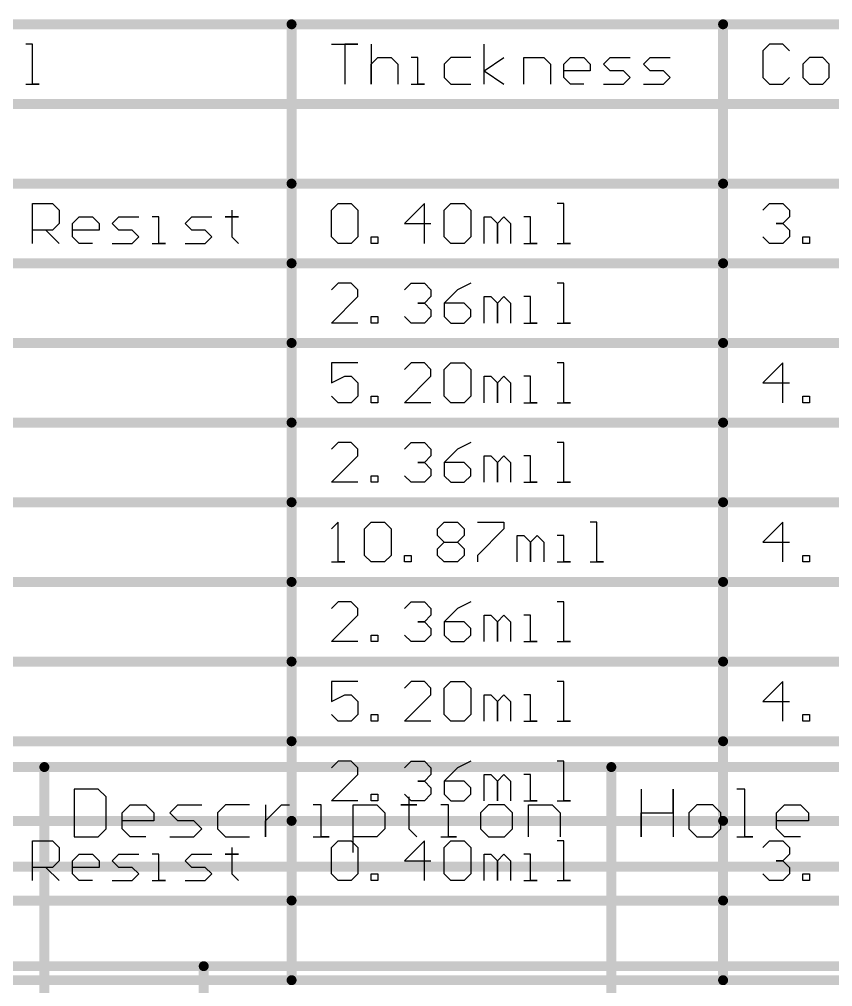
# Model space of a CAD drawing. Header units: millimetres. Extents: x 1.5 to 19.4, y 0 to 11.5.
# Drawn here: x 8.189 to 9.413, y 4.258 to 5.715 of the extents above; entities that cross this region are included whole.
import ezdxf

# ---------------------------------------------------------------- set-up
doc = ezdxf.new("R2010")
doc.units = ezdxf.units.MM
doc.header["$MEASUREMENT"] = 0
doc.layers.add('DrillDrawing', color=1, linetype='Continuous')
doc.layers.add('Mechanical17', color=56, linetype='Continuous')

msp = doc.modelspace()

# ---------------------------------------------------------------- linework, layer by layer
at = {"layer": 'DrillDrawing'}
for p, q in [((8.2712, 4.5553), (8.2712, 4.4834)), ((8.3072, 4.5553), (8.2712, 4.5553)), ((8.3192, 4.5433), (8.3072, 4.5553)), ((9.125, 4.5553), (9.125, 4.4834)), ((9.1729, 4.5193), (9.1729, 4.5553)), ((9.1729, 4.5553), (9.1729, 4.4834)), ((9.2809, 4.5553), (9.2689, 4.5553)), ((9.2809, 4.4834), (9.2809, 4.5553)), ((8.3192, 4.4954), (8.3192, 4.5433)), ((8.775, 4.5433), (8.775, 4.5313)), ((8.3432, 4.5193), (8.3552, 4.5313)), ((8.3432, 4.4954), (8.3432, 4.5193)), ((8.3552, 4.5313), (8.3792, 4.5313)), ((8.3792, 4.5313), (8.3912, 4.5193)), ((8.3912, 4.5193), (8.3912, 4.5074)), ((8.4151, 4.5193), (8.4271, 4.5313)), ((8.4271, 4.5074), (8.4151, 4.5193)), ((8.4271, 4.5313), (8.4631, 4.5313)), ((8.4991, 4.5313), (8.4871, 4.5193)), ((8.4871, 4.5193), (8.4871, 4.4954)), ((8.5351, 4.5313), (8.4991, 4.5313)), ((8.5591, 4.5313), (8.5591, 4.4834)), ((8.5591, 4.5074), (8.5711, 4.5193)), ((8.5711, 4.5193), (8.5831, 4.5313)), ((8.5831, 4.5313), (8.5951, 4.5313)), ((8.6431, 4.5313), (8.6311, 4.5313)), ((8.6431, 4.4834), (8.6431, 4.5313)), ((8.6911, 4.4594), (8.6911, 4.5313)), ((8.6911, 4.5313), (8.727, 4.5313)), ((8.727, 4.5313), (8.739, 4.5193)), ((8.739, 4.5193), (8.739, 4.4954)), ((8.775, 4.5313), (8.763, 4.5313)), ((8.763, 4.5313), (8.787, 4.5313)), ((8.787, 4.5313), (8.775, 4.5313)), ((8.775, 4.5313), (8.775, 4.4954)), ((8.835, 4.5313), (8.823, 4.5313)), ((8.835, 4.4834), (8.835, 4.5313)), ((8.895, 4.5313), (8.883, 4.5193)), ((8.883, 4.5193), (8.883, 4.4954)), ((8.919, 4.5313), (8.895, 4.5313)), ((8.931, 4.5193), (8.919, 4.5313)), ((8.931, 4.4954), (8.931, 4.5193)), ((8.955, 4.4834), (8.955, 4.5313)), ((8.955, 4.5313), (8.991, 4.5313)), ((8.991, 4.5313), (9.003, 4.5193)), ((9.003, 4.5193), (9.003, 4.4834)), ((9.125, 4.4834), (9.125, 4.5193)), ((9.125, 4.5193), (9.1729, 4.5193)), ((9.2089, 4.5313), (9.1969, 4.5193)), ((9.1969, 4.5193), (9.1969, 4.4954)), ((9.2329, 4.5313), (9.2089, 4.5313)), ((9.2449, 4.5193), (9.2329, 4.5313)), ((9.2449, 4.4954), (9.2449, 4.5193)), ((9.3289, 4.5193), (9.3409, 4.5313)), ((9.3289, 4.4954), (9.3289, 4.5193)), ((9.3409, 4.5313), (9.3649, 4.5313)), ((9.3649, 4.5313), (9.3769, 4.5193)), ((9.3769, 4.5193), (9.3769, 4.5074)), ((8.3912, 4.5074), (8.3432, 4.5074)), ((8.4511, 4.5074), (8.4271, 4.5074)), ((8.4631, 4.4954), (8.4511, 4.5074)), ((8.5591, 4.4834), (8.5591, 4.5074)), ((9.3769, 4.5074), (9.3289, 4.5074)), ((8.3072, 4.4834), (8.3192, 4.4954)), ((8.3552, 4.4834), (8.3432, 4.4954)), ((8.4511, 4.4834), (8.4631, 4.4954)), ((8.4871, 4.4954), (8.4991, 4.4834)), ((8.739, 4.4954), (8.727, 4.4834)), ((8.775, 4.4954), (8.787, 4.4834)), ((8.883, 4.4954), (8.895, 4.4834)), ((8.919, 4.4834), (8.931, 4.4954)), ((9.1969, 4.4954), (9.2089, 4.4834)), ((9.2329, 4.4834), (9.2449, 4.4954)), ((9.3409, 4.4834), (9.3289, 4.4954)), ((8.2712, 4.4834), (8.3072, 4.4834)), ((8.3792, 4.4834), (8.3552, 4.4834)), ((8.4151, 4.4834), (8.4511, 4.4834)), ((8.4991, 4.4834), (8.5351, 4.4834)), ((8.6311, 4.4834), (8.6551, 4.4834)), ((8.6551, 4.4834), (8.6431, 4.4834)), ((8.727, 4.4834), (8.6911, 4.4834)), ((8.823, 4.4834), (8.847, 4.4834)), ((8.847, 4.4834), (8.835, 4.4834)), ((8.895, 4.4834), (8.919, 4.4834)), ((9.2089, 4.4834), (9.2329, 4.4834)), ((9.2689, 4.4834), (9.2929, 4.4834)), ((9.2929, 4.4834), (9.2809, 4.4834)), ((9.3649, 4.4834), (9.3409, 4.4834))]:
    msp.add_line(p, q, dxfattribs=at)
at = {"layer": 'DrillDrawing', "const_width": 0.015}
for points in [[(1.491, 4.5884), (11.7922, 4.5884)], [(8.2262, 3.9884), (8.2262, 4.5884)], [(9.08, 3.9884), (9.08, 4.5884)], [(1.491, 4.4384), (11.7922, 4.4384)], [(1.491, 4.2884), (11.1784, 4.2884)], [(8.4662, 3.9884), (8.4662, 4.2884)]]:
    msp.add_lwpolyline(points, dxfattribs=at)
at = {"layer": 'DrillDrawing', "const_width": 0.0075}
for points in [[(8.2224, 4.5884, 1), (8.2299, 4.5884, 1)], [(9.0762, 4.5884, 1), (9.0837, 4.5884, 1)], [(8.4624, 4.2884, 1), (8.4699, 4.2884, 1)]]:
    msp.add_lwpolyline(points, format="xyb", close=True, dxfattribs=at)
at = {"layer": 'Mechanical17'}
for p, q in [((8.2085, 5.6772), (8.1985, 5.6772)), ((8.2085, 5.6173), (8.2085, 5.6772)), ((8.6584, 5.6772), (8.6984, 5.6772)), ((8.6984, 5.6772), (8.6784, 5.6772)), ((8.6784, 5.6772), (8.6784, 5.6173)), ((8.7184, 5.6772), (8.7184, 5.6173)), ((8.8883, 5.6173), (8.8883, 5.6772)), ((9.3182, 5.6772), (9.3083, 5.6673)), ((9.3382, 5.6772), (9.3182, 5.6772)), ((9.3482, 5.6673), (9.3382, 5.6772)), ((8.7184, 5.6473), (8.7284, 5.6573)), ((8.7284, 5.6573), (8.7484, 5.6573)), ((8.7484, 5.6573), (8.7584, 5.6473)), ((8.7884, 5.6573), (8.7784, 5.6573)), ((8.7884, 5.6173), (8.7884, 5.6573)), ((8.8384, 5.6573), (8.8284, 5.6473)), ((8.8683, 5.6573), (8.8384, 5.6573)), ((8.8883, 5.6373), (8.9183, 5.6573)), ((8.9483, 5.6173), (8.9483, 5.6573)), ((8.9483, 5.6573), (8.9783, 5.6573)), ((8.9783, 5.6573), (8.9883, 5.6473)), ((9.0083, 5.6473), (9.0183, 5.6573)), ((9.0183, 5.6573), (9.0383, 5.6573)), ((9.0383, 5.6573), (9.0483, 5.6473)), ((9.0683, 5.6473), (9.0783, 5.6573)), ((9.0783, 5.6573), (9.1083, 5.6573)), ((9.1283, 5.6473), (9.1383, 5.6573)), ((9.1383, 5.6573), (9.1683, 5.6573)), ((9.3083, 5.6673), (9.3083, 5.6273)), ((9.3782, 5.6573), (9.3682, 5.6473)), ((9.3982, 5.6573), (9.3782, 5.6573)), ((9.4082, 5.6473), (9.3982, 5.6573)), ((8.7184, 5.6173), (8.7184, 5.6473)), ((8.7584, 5.6473), (8.7584, 5.6173)), ((8.8284, 5.6473), (8.8284, 5.6273)), ((8.9883, 5.6473), (8.9883, 5.6173)), ((9.0083, 5.6273), (9.0083, 5.6473)), ((9.0483, 5.6473), (9.0483, 5.6373)), ((9.0783, 5.6373), (9.0683, 5.6473)), ((9.1383, 5.6373), (9.1283, 5.6473)), ((9.3682, 5.6473), (9.3682, 5.6273)), ((9.4082, 5.6273), (9.4082, 5.6473)), ((8.8284, 5.6273), (8.8384, 5.6173)), ((8.8883, 5.6373), (8.9183, 5.6173)), ((9.0483, 5.6373), (9.0083, 5.6373)), ((9.0183, 5.6173), (9.0083, 5.6273)), ((9.0983, 5.6373), (9.0783, 5.6373)), ((9.1083, 5.6273), (9.0983, 5.6373)), ((9.0983, 5.6173), (9.1083, 5.6273)), ((9.1583, 5.6373), (9.1383, 5.6373)), ((9.1683, 5.6273), (9.1583, 5.6373)), ((9.1583, 5.6173), (9.1683, 5.6273)), ((9.3083, 5.6273), (9.3182, 5.6173)), ((9.3382, 5.6173), (9.3482, 5.6273)), ((9.3682, 5.6273), (9.3782, 5.6173)), ((9.3982, 5.6173), (9.4082, 5.6273)), ((8.1985, 5.6173), (8.2185, 5.6173)), ((8.2185, 5.6173), (8.2085, 5.6173)), ((8.7784, 5.6173), (8.7984, 5.6173)), ((8.7984, 5.6173), (8.7884, 5.6173)), ((8.8384, 5.6173), (8.8683, 5.6173)), ((9.0383, 5.6173), (9.0183, 5.6173)), ((9.0683, 5.6173), (9.0983, 5.6173)), ((9.1283, 5.6173), (9.1583, 5.6173)), ((9.3182, 5.6173), (9.3382, 5.6173)), ((9.3782, 5.6173), (9.3982, 5.6173)), ((8.2085, 5.3773), (8.2085, 5.4372)), ((8.2085, 5.4372), (8.2385, 5.4372)), ((8.2385, 5.4372), (8.2485, 5.4273)), ((8.6584, 5.4273), (8.6684, 5.4372)), ((8.6684, 5.4372), (8.6884, 5.4372)), ((8.6884, 5.4372), (8.6984, 5.4273)), ((8.7984, 5.4372), (8.7684, 5.4073)), ((8.7984, 5.3773), (8.7984, 5.4372)), ((8.8284, 5.4273), (8.8384, 5.4372)), ((8.8384, 5.4372), (8.8584, 5.4372)), ((8.8584, 5.4372), (8.8683, 5.4273)), ((9.0083, 5.4372), (8.9983, 5.4372)), ((9.0083, 5.3773), (9.0083, 5.4372)), ((9.3083, 5.4273), (9.3182, 5.4372)), ((9.3182, 5.4372), (9.3382, 5.4372)), ((9.3382, 5.4372), (9.3482, 5.4273)), ((8.2485, 5.4273), (8.2485, 5.4073)), ((8.5084, 5.4273), (8.5084, 5.4173)), ((8.6584, 5.3873), (8.6584, 5.4273)), ((8.6984, 5.4273), (8.6984, 5.3873)), ((8.8284, 5.3873), (8.8284, 5.4273)), ((8.8683, 5.4273), (8.8683, 5.3873)), ((9.3482, 5.4273), (9.3482, 5.4173)), ((8.2485, 5.4073), (8.2385, 5.3973)), ((8.2685, 5.4073), (8.2785, 5.4173)), ((8.2685, 5.3873), (8.2685, 5.4073)), ((8.2785, 5.4173), (8.2985, 5.4173)), ((8.2985, 5.4173), (8.3085, 5.4073)), ((8.3085, 5.4073), (8.3085, 5.3973)), ((8.3285, 5.4073), (8.3385, 5.4173)), ((8.3385, 5.3973), (8.3285, 5.4073)), ((8.3385, 5.4173), (8.3685, 5.4173)), ((8.3985, 5.4173), (8.3885, 5.4173)), ((8.3985, 5.3773), (8.3985, 5.4173)), ((8.4384, 5.4073), (8.4484, 5.4173)), ((8.4484, 5.3973), (8.4384, 5.4073)), ((8.4484, 5.4173), (8.4784, 5.4173)), ((8.5084, 5.4173), (8.4984, 5.4173)), ((8.4984, 5.4173), (8.5184, 5.4173)), ((8.5184, 5.4173), (8.5084, 5.4173)), ((8.5084, 5.4173), (8.5084, 5.3873)), ((8.7684, 5.4073), (8.8084, 5.4073)), ((8.8883, 5.3773), (8.8883, 5.4173)), ((8.8883, 5.4173), (8.8983, 5.4173)), ((8.8983, 5.4173), (8.9083, 5.4073)), ((8.9083, 5.4073), (8.9183, 5.4173)), ((8.9083, 5.4073), (8.9083, 5.3773)), ((8.9083, 5.3773), (8.9083, 5.4073)), ((8.9183, 5.4173), (8.9283, 5.4073)), ((8.9283, 5.4073), (8.9283, 5.3773)), ((8.9583, 5.4173), (8.9483, 5.4173)), ((8.9583, 5.3773), (8.9583, 5.4173)), ((9.3382, 5.4073), (9.3282, 5.4073)), ((9.3282, 5.4073), (9.3382, 5.4073)), ((9.3482, 5.4173), (9.3382, 5.4073)), ((9.3382, 5.4073), (9.3482, 5.3973)), ((8.2385, 5.3973), (8.2085, 5.3973)), ((8.2285, 5.3973), (8.2485, 5.3773)), ((8.3085, 5.3973), (8.2685, 5.3973)), ((8.3585, 5.3973), (8.3385, 5.3973)), ((8.3685, 5.3873), (8.3585, 5.3973)), ((8.4684, 5.3973), (8.4484, 5.3973)), ((8.4784, 5.3873), (8.4684, 5.3973)), ((9.3482, 5.3973), (9.3482, 5.3873)), ((8.2785, 5.3773), (8.2685, 5.3873)), ((8.2985, 5.3773), (8.2785, 5.3773)), ((8.3285, 5.3773), (8.3585, 5.3773)), ((8.3585, 5.3773), (8.3685, 5.3873)), ((8.3885, 5.3773), (8.4085, 5.3773)), ((8.4085, 5.3773), (8.3985, 5.3773)), ((8.4384, 5.3773), (8.4684, 5.3773)), ((8.4684, 5.3773), (8.4784, 5.3873)), ((8.5084, 5.3873), (8.5184, 5.3773)), ((8.6684, 5.3773), (8.6584, 5.3873)), ((8.6884, 5.3773), (8.6684, 5.3773)), ((8.6984, 5.3873), (8.6884, 5.3773)), ((8.7184, 5.3773), (8.7184, 5.3873)), ((8.7184, 5.3873), (8.7284, 5.3873)), ((8.7284, 5.3773), (8.7184, 5.3773)), ((8.7284, 5.3873), (8.7284, 5.3773)), ((8.8384, 5.3773), (8.8284, 5.3873)), ((8.8584, 5.3773), (8.8384, 5.3773)), ((8.8683, 5.3873), (8.8584, 5.3773)), ((8.9483, 5.3773), (8.9683, 5.3773)), ((8.9683, 5.3773), (8.9583, 5.3773)), ((8.9983, 5.3773), (9.0183, 5.3773)), ((9.0183, 5.3773), (9.0083, 5.3773)), ((9.3182, 5.3773), (9.3083, 5.3873)), ((9.3382, 5.3773), (9.3182, 5.3773)), ((9.3482, 5.3873), (9.3382, 5.3773)), ((9.3682, 5.3773), (9.3682, 5.3873)), ((9.3682, 5.3873), (9.3782, 5.3873)), ((9.3782, 5.3773), (9.3682, 5.3773)), ((9.3782, 5.3873), (9.3782, 5.3773)), ((8.6684, 5.3172), (8.6584, 5.3073)), ((8.6884, 5.3172), (8.6684, 5.3172)), ((8.6984, 5.3073), (8.6884, 5.3172)), ((8.6984, 5.2973), (8.6984, 5.3073)), ((8.7684, 5.3073), (8.7784, 5.3172)), ((8.7784, 5.3172), (8.7984, 5.3172)), ((8.7984, 5.3172), (8.8084, 5.3073)), ((8.8084, 5.3073), (8.8084, 5.2973)), ((8.8484, 5.3073), (8.8284, 5.2873)), ((8.8683, 5.3172), (8.8484, 5.3073)), ((9.0083, 5.3172), (8.9983, 5.3172)), ((9.0083, 5.2573), (9.0083, 5.3172)), ((8.6584, 5.2573), (8.6984, 5.2973)), ((8.8084, 5.2973), (8.7984, 5.2873)), ((8.8883, 5.2573), (8.8883, 5.2973)), ((8.8883, 5.2973), (8.8983, 5.2973)), ((8.8983, 5.2973), (8.9083, 5.2873)), ((8.9083, 5.2873), (8.9183, 5.2973)), ((8.9183, 5.2973), (8.9283, 5.2873)), ((8.9583, 5.2973), (8.9483, 5.2973)), ((8.9583, 5.2573), (8.9583, 5.2973)), ((8.7984, 5.2873), (8.7884, 5.2873)), ((8.7884, 5.2873), (8.7984, 5.2873)), ((8.7984, 5.2873), (8.8084, 5.2773)), ((8.8084, 5.2773), (8.8084, 5.2673)), ((8.8284, 5.2873), (8.8284, 5.2673)), ((8.8584, 5.2873), (8.8284, 5.2873)), ((8.8683, 5.2773), (8.8584, 5.2873)), ((8.8683, 5.2673), (8.8683, 5.2773)), ((8.9083, 5.2873), (8.9083, 5.2573)), ((8.9083, 5.2573), (8.9083, 5.2873)), ((8.9283, 5.2873), (8.9283, 5.2573)), ((8.7184, 5.2573), (8.7184, 5.2673)), ((8.7184, 5.2673), (8.7284, 5.2673)), ((8.7284, 5.2673), (8.7284, 5.2573)), ((8.7784, 5.2573), (8.7684, 5.2673)), ((8.8084, 5.2673), (8.7984, 5.2573)), ((8.8284, 5.2673), (8.8384, 5.2573)), ((8.8584, 5.2573), (8.8683, 5.2673)), ((8.6984, 5.2573), (8.6584, 5.2573)), ((8.7284, 5.2573), (8.7184, 5.2573)), ((8.7984, 5.2573), (8.7784, 5.2573)), ((8.8384, 5.2573), (8.8584, 5.2573)), ((8.9483, 5.2573), (8.9683, 5.2573)), ((8.9683, 5.2573), (8.9583, 5.2573)), ((8.9983, 5.2573), (9.0183, 5.2573)), ((9.0183, 5.2573), (9.0083, 5.2573)), ((8.6984, 5.1972), (8.6584, 5.1972)), ((8.6584, 5.1972), (8.6584, 5.1673)), ((8.7784, 5.1972), (8.7684, 5.1873)), ((8.7984, 5.1972), (8.7784, 5.1972)), ((8.8084, 5.1873), (8.7984, 5.1972)), ((8.8284, 5.1873), (8.8384, 5.1972)), ((8.8384, 5.1972), (8.8584, 5.1972)), ((8.8584, 5.1972), (8.8683, 5.1873)), ((9.0083, 5.1972), (8.9983, 5.1972)), ((9.0083, 5.1373), (9.0083, 5.1972)), ((9.3382, 5.1972), (9.3083, 5.1673)), ((9.3382, 5.1373), (9.3382, 5.1972)), ((8.6584, 5.1673), (8.6784, 5.1773)), ((8.6784, 5.1773), (8.6884, 5.1773)), ((8.6884, 5.1773), (8.6984, 5.1673)), ((8.7684, 5.1373), (8.8084, 5.1773)), ((8.8084, 5.1773), (8.8084, 5.1873)), ((8.8284, 5.1473), (8.8284, 5.1873)), ((8.8683, 5.1873), (8.8683, 5.1473)), ((8.8883, 5.1373), (8.8883, 5.1773)), ((8.8883, 5.1773), (8.8983, 5.1773)), ((8.8983, 5.1773), (8.9083, 5.1673)), ((8.9083, 5.1673), (8.9183, 5.1773)), ((8.9183, 5.1773), (8.9283, 5.1673)), ((8.9583, 5.1773), (8.9483, 5.1773)), ((8.9583, 5.1373), (8.9583, 5.1773)), ((8.6984, 5.1673), (8.6984, 5.1473)), ((8.9083, 5.1673), (8.9083, 5.1373)), ((8.9083, 5.1373), (8.9083, 5.1673)), ((8.9283, 5.1673), (8.9283, 5.1373)), ((9.3083, 5.1673), (9.3482, 5.1673)), ((8.6684, 5.1373), (8.6584, 5.1473)), ((8.6984, 5.1473), (8.6884, 5.1373)), ((8.7184, 5.1373), (8.7184, 5.1473)), ((8.7184, 5.1473), (8.7284, 5.1473)), ((8.7284, 5.1473), (8.7284, 5.1373)), ((8.8384, 5.1373), (8.8284, 5.1473)), ((8.8683, 5.1473), (8.8584, 5.1373)), ((9.3682, 5.1373), (9.3682, 5.1473)), ((9.3682, 5.1473), (9.3782, 5.1473)), ((9.3782, 5.1473), (9.3782, 5.1373)), ((8.6884, 5.1373), (8.6684, 5.1373)), ((8.7284, 5.1373), (8.7184, 5.1373)), ((8.8084, 5.1373), (8.7684, 5.1373)), ((8.8584, 5.1373), (8.8384, 5.1373)), ((8.9483, 5.1373), (8.9683, 5.1373)), ((8.9683, 5.1373), (8.9583, 5.1373)), ((8.9983, 5.1373), (9.0183, 5.1373)), ((9.0183, 5.1373), (9.0083, 5.1373)), ((9.3782, 5.1373), (9.3682, 5.1373)), ((8.6684, 5.0772), (8.6584, 5.0673)), ((8.6884, 5.0772), (8.6684, 5.0772)), ((8.6984, 5.0673), (8.6884, 5.0772)), ((8.7684, 5.0673), (8.7784, 5.0772)), ((8.7784, 5.0772), (8.7984, 5.0772)), ((8.7984, 5.0772), (8.8084, 5.0673)), ((8.8683, 5.0772), (8.8484, 5.0673)), ((9.0083, 5.0772), (8.9983, 5.0772)), ((9.0083, 5.0173), (9.0083, 5.0772)), ((8.6584, 5.0173), (8.6984, 5.0573)), ((8.6984, 5.0573), (8.6984, 5.0673)), ((8.8084, 5.0573), (8.7984, 5.0473)), ((8.8084, 5.0673), (8.8084, 5.0573)), ((8.8484, 5.0673), (8.8284, 5.0473)), ((8.8883, 5.0173), (8.8883, 5.0573)), ((8.8883, 5.0573), (8.8983, 5.0573)), ((8.8983, 5.0573), (8.9083, 5.0473)), ((8.9083, 5.0473), (8.9183, 5.0573)), ((8.9183, 5.0573), (8.9283, 5.0473)), ((8.9583, 5.0573), (8.9483, 5.0573)), ((8.9583, 5.0173), (8.9583, 5.0573)), ((8.7984, 5.0473), (8.7884, 5.0473)), ((8.7884, 5.0473), (8.7984, 5.0473)), ((8.7984, 5.0473), (8.8084, 5.0373)), ((8.8284, 5.0473), (8.8284, 5.0273)), ((8.8584, 5.0473), (8.8284, 5.0473)), ((8.8683, 5.0373), (8.8584, 5.0473)), ((8.9083, 5.0473), (8.9083, 5.0173)), ((8.9083, 5.0173), (8.9083, 5.0473)), ((8.9283, 5.0473), (8.9283, 5.0173)), ((8.8084, 5.0373), (8.8084, 5.0273)), ((8.8683, 5.0273), (8.8683, 5.0373)), ((8.6984, 5.0173), (8.6584, 5.0173)), ((8.7184, 5.0173), (8.7184, 5.0273)), ((8.7184, 5.0273), (8.7284, 5.0273)), ((8.7284, 5.0173), (8.7184, 5.0173)), ((8.7284, 5.0273), (8.7284, 5.0173)), ((8.7784, 5.0173), (8.7684, 5.0273)), ((8.7984, 5.0173), (8.7784, 5.0173)), ((8.8084, 5.0273), (8.7984, 5.0173)), ((8.8284, 5.0273), (8.8384, 5.0173)), ((8.8384, 5.0173), (8.8584, 5.0173)), ((8.8584, 5.0173), (8.8683, 5.0273)), ((8.9483, 5.0173), (8.9683, 5.0173)), ((8.9683, 5.0173), (8.9583, 5.0173)), ((8.9983, 5.0173), (9.0183, 5.0173)), ((9.0183, 5.0173), (9.0083, 5.0173)), ((8.6684, 4.9572), (8.6584, 4.9473)), ((8.6684, 4.8973), (8.6684, 4.9572)), ((8.7084, 4.9473), (8.7184, 4.9572)), ((8.7184, 4.9572), (8.7384, 4.9572)), ((8.7384, 4.9572), (8.7484, 4.9473)), ((8.8184, 4.9473), (8.8284, 4.9572)), ((8.8284, 4.9572), (8.8484, 4.9572)), ((8.8484, 4.9572), (8.8584, 4.9473)), ((8.8783, 4.9572), (8.9183, 4.9572)), ((8.9183, 4.9572), (8.9183, 4.9473)), ((9.0583, 4.9572), (9.0483, 4.9572)), ((9.0583, 4.8973), (9.0583, 4.9572)), ((9.3382, 4.9572), (9.3083, 4.9273)), ((9.3382, 4.8973), (9.3382, 4.9572)), ((8.7084, 4.9073), (8.7084, 4.9473)), ((8.7484, 4.9473), (8.7484, 4.9073)), ((8.8184, 4.9373), (8.8184, 4.9473)), ((8.8584, 4.9473), (8.8584, 4.9373)), ((8.9183, 4.9473), (8.8783, 4.9073)), ((8.8284, 4.9273), (8.8184, 4.9373)), ((8.8184, 4.9173), (8.8284, 4.9273)), ((8.8284, 4.9273), (8.8484, 4.9273)), ((8.8584, 4.9373), (8.8484, 4.9273)), ((8.8484, 4.9273), (8.8584, 4.9173)), ((8.9383, 4.8973), (8.9383, 4.9373)), ((8.9383, 4.9373), (8.9483, 4.9373)), ((8.9483, 4.9373), (8.9583, 4.9273)), ((8.9583, 4.9273), (8.9683, 4.9373)), ((8.9583, 4.9273), (8.9583, 4.8973)), ((8.9583, 4.8973), (8.9583, 4.9273)), ((8.9683, 4.9373), (8.9783, 4.9273)), ((8.9783, 4.9273), (8.9783, 4.8973)), ((9.0083, 4.9373), (8.9983, 4.9373)), ((9.0083, 4.8973), (9.0083, 4.9373)), ((9.3083, 4.9273), (9.3482, 4.9273)), ((8.8184, 4.9073), (8.8184, 4.9173)), ((8.8584, 4.9173), (8.8584, 4.9073)), ((8.6584, 4.8973), (8.6784, 4.8973)), ((8.6784, 4.8973), (8.6684, 4.8973)), ((8.7184, 4.8973), (8.7084, 4.9073)), ((8.7384, 4.8973), (8.7184, 4.8973)), ((8.7484, 4.9073), (8.7384, 4.8973)), ((8.7684, 4.8973), (8.7684, 4.9073)), ((8.7684, 4.9073), (8.7784, 4.9073)), ((8.7784, 4.8973), (8.7684, 4.8973)), ((8.7784, 4.9073), (8.7784, 4.8973)), ((8.8284, 4.8973), (8.8184, 4.9073)), ((8.8484, 4.8973), (8.8284, 4.8973)), ((8.8584, 4.9073), (8.8484, 4.8973)), ((8.8783, 4.9073), (8.8783, 4.8973)), ((8.9983, 4.8973), (9.0183, 4.8973)), ((9.0183, 4.8973), (9.0083, 4.8973)), ((9.0483, 4.8973), (9.0683, 4.8973)), ((9.0683, 4.8973), (9.0583, 4.8973)), ((9.3682, 4.8973), (9.3682, 4.9073)), ((9.3682, 4.9073), (9.3782, 4.9073)), ((9.3782, 4.8973), (9.3682, 4.8973)), ((9.3782, 4.9073), (9.3782, 4.8973)), ((8.6684, 4.8372), (8.6584, 4.8273)), ((8.6884, 4.8372), (8.6684, 4.8372)), ((8.6984, 4.8273), (8.6884, 4.8372)), ((8.6984, 4.8173), (8.6984, 4.8273)), ((8.7684, 4.8273), (8.7784, 4.8372)), ((8.7784, 4.8372), (8.7984, 4.8372)), ((8.7984, 4.8372), (8.8084, 4.8273)), ((8.8084, 4.8273), (8.8084, 4.8173)), ((8.8484, 4.8273), (8.8284, 4.8073)), ((8.8683, 4.8372), (8.8484, 4.8273)), ((9.0083, 4.8372), (8.9983, 4.8372)), ((9.0083, 4.7773), (9.0083, 4.8372)), ((8.6584, 4.7773), (8.6984, 4.8173)), ((8.8084, 4.8173), (8.7984, 4.8073)), ((8.8883, 4.7773), (8.8883, 4.8173)), ((8.8883, 4.8173), (8.8983, 4.8173)), ((8.8983, 4.8173), (8.9083, 4.8073)), ((8.9083, 4.8073), (8.9183, 4.8173)), ((8.9183, 4.8173), (8.9283, 4.8073)), ((8.9583, 4.8173), (8.9483, 4.8173)), ((8.9583, 4.7773), (8.9583, 4.8173)), ((8.7984, 4.8073), (8.7884, 4.8073)), ((8.7884, 4.8073), (8.7984, 4.8073)), ((8.7984, 4.8073), (8.8084, 4.7973)), ((8.8084, 4.7973), (8.8084, 4.7873)), ((8.8284, 4.8073), (8.8284, 4.7873)), ((8.8584, 4.8073), (8.8284, 4.8073)), ((8.8683, 4.7973), (8.8584, 4.8073)), ((8.8683, 4.7873), (8.8683, 4.7973)), ((8.9083, 4.8073), (8.9083, 4.7773)), ((8.9083, 4.7773), (8.9083, 4.8073)), ((8.9283, 4.8073), (8.9283, 4.7773)), ((8.7184, 4.7773), (8.7184, 4.7873)), ((8.7184, 4.7873), (8.7284, 4.7873)), ((8.7284, 4.7873), (8.7284, 4.7773)), ((8.7784, 4.7773), (8.7684, 4.7873)), ((8.8084, 4.7873), (8.7984, 4.7773)), ((8.8284, 4.7873), (8.8384, 4.7773)), ((8.8584, 4.7773), (8.8683, 4.7873)), ((8.6984, 4.7773), (8.6584, 4.7773)), ((8.7284, 4.7773), (8.7184, 4.7773)), ((8.7984, 4.7773), (8.7784, 4.7773)), ((8.8384, 4.7773), (8.8584, 4.7773)), ((8.9483, 4.7773), (8.9683, 4.7773)), ((8.9683, 4.7773), (8.9583, 4.7773)), ((8.9983, 4.7773), (9.0183, 4.7773)), ((9.0183, 4.7773), (9.0083, 4.7773)), ((8.6984, 4.7172), (8.6584, 4.7172)), ((8.6584, 4.7172), (8.6584, 4.6873)), ((8.7784, 4.7172), (8.7684, 4.7073)), ((8.7984, 4.7172), (8.7784, 4.7172)), ((8.8084, 4.7073), (8.7984, 4.7172)), ((8.8084, 4.6973), (8.8084, 4.7073)), ((8.8284, 4.7073), (8.8384, 4.7172)), ((8.8284, 4.6673), (8.8284, 4.7073)), ((8.8384, 4.7172), (8.8584, 4.7172)), ((8.8584, 4.7172), (8.8683, 4.7073)), ((8.8683, 4.7073), (8.8683, 4.6673)), ((9.0083, 4.7172), (8.9983, 4.7172)), ((9.0083, 4.6573), (9.0083, 4.7172)), ((9.3382, 4.7172), (9.3083, 4.6873)), ((9.3382, 4.6573), (9.3382, 4.7172)), ((8.6584, 4.6873), (8.6784, 4.6973)), ((8.6784, 4.6973), (8.6884, 4.6973)), ((8.6884, 4.6973), (8.6984, 4.6873)), ((8.7684, 4.6573), (8.8084, 4.6973)), ((8.8883, 4.6573), (8.8883, 4.6973)), ((8.8883, 4.6973), (8.8983, 4.6973)), ((8.8983, 4.6973), (8.9083, 4.6873)), ((8.9083, 4.6873), (8.9183, 4.6973)), ((8.9183, 4.6973), (8.9283, 4.6873)), ((8.9583, 4.6973), (8.9483, 4.6973)), ((8.9583, 4.6573), (8.9583, 4.6973)), ((8.6984, 4.6873), (8.6984, 4.6673)), ((8.9083, 4.6873), (8.9083, 4.6573)), ((8.9083, 4.6573), (8.9083, 4.6873)), ((8.9283, 4.6873), (8.9283, 4.6573)), ((9.3083, 4.6873), (9.3482, 4.6873)), ((8.6684, 4.6573), (8.6584, 4.6673)), ((8.6984, 4.6673), (8.6884, 4.6573)), ((8.7184, 4.6573), (8.7184, 4.6673)), ((8.7184, 4.6673), (8.7284, 4.6673)), ((8.7284, 4.6673), (8.7284, 4.6573)), ((8.8384, 4.6573), (8.8284, 4.6673)), ((8.8683, 4.6673), (8.8584, 4.6573)), ((9.3682, 4.6573), (9.3682, 4.6673)), ((9.3682, 4.6673), (9.3782, 4.6673)), ((9.3782, 4.6673), (9.3782, 4.6573)), ((8.6884, 4.6573), (8.6684, 4.6573)), ((8.7284, 4.6573), (8.7184, 4.6573)), ((8.8084, 4.6573), (8.7684, 4.6573)), ((8.8584, 4.6573), (8.8384, 4.6573)), ((8.9483, 4.6573), (8.9683, 4.6573)), ((8.9683, 4.6573), (8.9583, 4.6573)), ((8.9983, 4.6573), (9.0183, 4.6573)), ((9.0183, 4.6573), (9.0083, 4.6573)), ((9.3782, 4.6573), (9.3682, 4.6573)), ((8.6684, 4.5972), (8.6584, 4.5873)), ((8.6884, 4.5972), (8.6684, 4.5972)), ((8.6984, 4.5873), (8.6884, 4.5972)), ((8.7684, 4.5873), (8.7784, 4.5972)), ((8.7784, 4.5972), (8.7984, 4.5972)), ((8.7984, 4.5972), (8.8084, 4.5873)), ((8.8683, 4.5972), (8.8484, 4.5873)), ((9.0083, 4.5972), (8.9983, 4.5972)), ((9.0083, 4.5373), (9.0083, 4.5972)), ((8.6584, 4.5373), (8.6984, 4.5773)), ((8.6984, 4.5773), (8.6984, 4.5873)), ((8.8084, 4.5773), (8.7984, 4.5673)), ((8.8084, 4.5873), (8.8084, 4.5773)), ((8.8484, 4.5873), (8.8284, 4.5673)), ((8.8883, 4.5373), (8.8883, 4.5773)), ((8.8883, 4.5773), (8.8983, 4.5773)), ((8.8983, 4.5773), (8.9083, 4.5673)), ((8.9083, 4.5673), (8.9183, 4.5773)), ((8.9183, 4.5773), (8.9283, 4.5673)), ((8.9583, 4.5773), (8.9483, 4.5773)), ((8.9583, 4.5373), (8.9583, 4.5773)), ((8.7984, 4.5673), (8.7884, 4.5673)), ((8.7884, 4.5673), (8.7984, 4.5673)), ((8.7984, 4.5673), (8.8084, 4.5573)), ((8.8284, 4.5673), (8.8284, 4.5473)), ((8.8584, 4.5673), (8.8284, 4.5673)), ((8.8683, 4.5573), (8.8584, 4.5673)), ((8.9083, 4.5673), (8.9083, 4.5373)), ((8.9083, 4.5373), (8.9083, 4.5673)), ((8.9283, 4.5673), (8.9283, 4.5373)), ((8.7184, 4.5373), (8.7184, 4.5473)), ((8.7184, 4.5473), (8.7284, 4.5473)), ((8.7284, 4.5473), (8.7284, 4.5373)), ((8.7784, 4.5373), (8.7684, 4.5473)), ((8.8084, 4.5473), (8.7984, 4.5373)), ((8.8084, 4.5573), (8.8084, 4.5473)), ((8.8284, 4.5473), (8.8384, 4.5373)), ((8.8584, 4.5373), (8.8683, 4.5473)), ((8.8683, 4.5473), (8.8683, 4.5573)), ((8.6984, 4.5373), (8.6584, 4.5373)), ((8.7284, 4.5373), (8.7184, 4.5373)), ((8.7984, 4.5373), (8.7784, 4.5373)), ((8.8384, 4.5373), (8.8584, 4.5373)), ((8.9483, 4.5373), (8.9683, 4.5373)), ((8.9683, 4.5373), (8.9583, 4.5373)), ((8.9983, 4.5373), (9.0183, 4.5373)), ((9.0183, 4.5373), (9.0083, 4.5373)), ((8.2085, 4.4173), (8.2085, 4.4772)), ((8.2085, 4.4772), (8.2385, 4.4772)), ((8.2385, 4.4772), (8.2485, 4.4673)), ((8.6584, 4.4673), (8.6684, 4.4772)), ((8.6684, 4.4772), (8.6884, 4.4772)), ((8.6884, 4.4772), (8.6984, 4.4673)), ((8.7984, 4.4772), (8.7684, 4.4473)), ((8.7984, 4.4173), (8.7984, 4.4772)), ((8.8284, 4.4673), (8.8384, 4.4772)), ((8.8384, 4.4772), (8.8584, 4.4772)), ((8.8584, 4.4772), (8.8683, 4.4673)), ((9.0083, 4.4772), (8.9983, 4.4772)), ((9.0083, 4.4173), (9.0083, 4.4772)), ((9.3083, 4.4673), (9.3182, 4.4772)), ((9.3182, 4.4772), (9.3382, 4.4772)), ((9.3382, 4.4772), (9.3482, 4.4673)), ((8.2485, 4.4673), (8.2485, 4.4473)), ((8.5084, 4.4673), (8.5084, 4.4573)), ((8.6584, 4.4273), (8.6584, 4.4673)), ((8.6984, 4.4673), (8.6984, 4.4273)), ((8.8284, 4.4273), (8.8284, 4.4673)), ((8.8683, 4.4673), (8.8683, 4.4273)), ((9.3482, 4.4673), (9.3482, 4.4573)), ((8.2485, 4.4473), (8.2385, 4.4373)), ((8.2685, 4.4473), (8.2785, 4.4573)), ((8.2685, 4.4273), (8.2685, 4.4473)), ((8.2785, 4.4573), (8.2985, 4.4573)), ((8.2985, 4.4573), (8.3085, 4.4473)), ((8.3085, 4.4473), (8.3085, 4.4373)), ((8.3285, 4.4473), (8.3385, 4.4573)), ((8.3385, 4.4373), (8.3285, 4.4473)), ((8.3385, 4.4573), (8.3685, 4.4573)), ((8.3985, 4.4573), (8.3885, 4.4573)), ((8.3985, 4.4173), (8.3985, 4.4573)), ((8.4384, 4.4473), (8.4484, 4.4573)), ((8.4484, 4.4373), (8.4384, 4.4473)), ((8.4484, 4.4573), (8.4784, 4.4573)), ((8.5084, 4.4573), (8.4984, 4.4573)), ((8.4984, 4.4573), (8.5184, 4.4573)), ((8.5184, 4.4573), (8.5084, 4.4573)), ((8.5084, 4.4573), (8.5084, 4.4273)), ((8.7684, 4.4473), (8.8084, 4.4473)), ((8.8883, 4.4173), (8.8883, 4.4573)), ((8.8883, 4.4573), (8.8983, 4.4573)), ((8.8983, 4.4573), (8.9083, 4.4473)), ((8.9083, 4.4473), (8.9183, 4.4573)), ((8.9083, 4.4473), (8.9083, 4.4173)), ((8.9083, 4.4173), (8.9083, 4.4473)), ((8.9183, 4.4573), (8.9283, 4.4473)), ((8.9283, 4.4473), (8.9283, 4.4173)), ((8.9583, 4.4573), (8.9483, 4.4573)), ((8.9583, 4.4173), (8.9583, 4.4573)), ((9.3382, 4.4473), (9.3282, 4.4473)), ((9.3282, 4.4473), (9.3382, 4.4473)), ((9.3482, 4.4573), (9.3382, 4.4473)), ((9.3382, 4.4473), (9.3482, 4.4373)), ((8.2385, 4.4373), (8.2085, 4.4373)), ((8.2285, 4.4373), (8.2485, 4.4173)), ((8.3085, 4.4373), (8.2685, 4.4373)), ((8.3585, 4.4373), (8.3385, 4.4373)), ((8.3685, 4.4273), (8.3585, 4.4373)), ((8.4684, 4.4373), (8.4484, 4.4373)), ((8.4784, 4.4273), (8.4684, 4.4373)), ((9.3482, 4.4373), (9.3482, 4.4273)), ((8.2785, 4.4173), (8.2685, 4.4273)), ((8.2985, 4.4173), (8.2785, 4.4173)), ((8.3285, 4.4173), (8.3585, 4.4173)), ((8.3585, 4.4173), (8.3685, 4.4273)), ((8.3885, 4.4173), (8.4085, 4.4173)), ((8.4085, 4.4173), (8.3985, 4.4173)), ((8.4384, 4.4173), (8.4684, 4.4173)), ((8.4684, 4.4173), (8.4784, 4.4273)), ((8.5084, 4.4273), (8.5184, 4.4173)), ((8.6684, 4.4173), (8.6584, 4.4273)), ((8.6884, 4.4173), (8.6684, 4.4173)), ((8.6984, 4.4273), (8.6884, 4.4173)), ((8.7184, 4.4173), (8.7184, 4.4273)), ((8.7184, 4.4273), (8.7284, 4.4273)), ((8.7284, 4.4173), (8.7184, 4.4173)), ((8.7284, 4.4273), (8.7284, 4.4173)), ((8.8384, 4.4173), (8.8284, 4.4273)), ((8.8584, 4.4173), (8.8384, 4.4173)), ((8.8683, 4.4273), (8.8584, 4.4173)), ((8.9483, 4.4173), (8.9683, 4.4173)), ((8.9683, 4.4173), (8.9583, 4.4173)), ((8.9983, 4.4173), (9.0183, 4.4173)), ((9.0183, 4.4173), (9.0083, 4.4173)), ((9.3182, 4.4173), (9.3083, 4.4273)), ((9.3382, 4.4173), (9.3182, 4.4173)), ((9.3482, 4.4273), (9.3382, 4.4173)), ((9.3682, 4.4173), (9.3682, 4.4273)), ((9.3682, 4.4273), (9.3782, 4.4273)), ((9.3782, 4.4173), (9.3682, 4.4173)), ((9.3782, 4.4273), (9.3782, 4.4173))]:
    msp.add_line(p, q, dxfattribs=at)
at = {"layer": 'Mechanical17', "const_width": 0.015}
for points in [[(6.399, 5.7073), (10.9378, 5.7073)], [(8.5984, 4.2673), (8.5984, 5.7073)], [(9.2483, 4.2673), (9.2483, 5.7073)], [(6.399, 5.5873), (10.9378, 5.5873)], [(7.7387, 5.4673), (8.5984, 5.4673)], [(8.5984, 5.4673), (9.2483, 5.4673)], [(9.2483, 5.4673), (9.8181, 5.4673)], [(7.7387, 5.3473), (8.5984, 5.3473)], [(8.5984, 5.3473), (9.2483, 5.3473)], [(9.2483, 5.3473), (9.8181, 5.3473)], [(7.7387, 5.2273), (8.5984, 5.2273)], [(8.5984, 5.2273), (9.2483, 5.2273)], [(9.2483, 5.2273), (9.8181, 5.2273)], [(7.7387, 5.1073), (8.5984, 5.1073)], [(8.5984, 5.1073), (9.2483, 5.1073)], [(9.2483, 5.1073), (9.8181, 5.1073)], [(7.7387, 4.9873), (8.5984, 4.9873)], [(8.5984, 4.9873), (9.2483, 4.9873)], [(9.2483, 4.9873), (9.8181, 4.9873)], [(7.7387, 4.8673), (8.5984, 4.8673)], [(8.5984, 4.8673), (9.2483, 4.8673)], [(9.2483, 4.8673), (9.8181, 4.8673)], [(7.7387, 4.7473), (8.5984, 4.7473)], [(8.5984, 4.7473), (9.2483, 4.7473)], [(9.2483, 4.7473), (9.8181, 4.7473)], [(7.7387, 4.6273), (8.5984, 4.6273)], [(8.5984, 4.6273), (9.2483, 4.6273)], [(9.2483, 4.6273), (9.8181, 4.6273)], [(7.7387, 4.5073), (8.5984, 4.5073)], [(8.5984, 4.5073), (9.2483, 4.5073)], [(9.2483, 4.5073), (9.8181, 4.5073)], [(7.7387, 4.3873), (8.5984, 4.3873)], [(8.5984, 4.3873), (9.2483, 4.3873)], [(9.2483, 4.3873), (9.8181, 4.3873)], [(7.7387, 4.2673), (8.5984, 4.2673)], [(8.5984, 4.2673), (9.2483, 4.2673)], [(9.2483, 4.2673), (9.8181, 4.2673)]]:
    msp.add_lwpolyline(points, dxfattribs=at)
at = {"layer": 'Mechanical17', "const_width": 0.0075}
for points in [[(8.5947, 5.7073, 1), (8.6022, 5.7073, 1)], [(9.2445, 5.7073, 1), (9.252, 5.7073, 1)], [(8.5947, 5.4673, 1), (8.6022, 5.4673, 1)], [(8.5947, 5.4673, 1), (8.6022, 5.4673, 1)], [(9.2445, 5.4673, 1), (9.252, 5.4673, 1)], [(9.2445, 5.4673, 1), (9.252, 5.4673, 1)], [(8.5947, 5.3473, 1), (8.6022, 5.3473, 1)], [(8.5947, 5.3473, 1), (8.6022, 5.3473, 1)], [(9.2445, 5.3473, 1), (9.252, 5.3473, 1)], [(9.2445, 5.3473, 1), (9.252, 5.3473, 1)], [(8.5947, 5.2273, 1), (8.6022, 5.2273, 1)], [(8.5947, 5.2273, 1), (8.6022, 5.2273, 1)], [(9.2445, 5.2273, 1), (9.252, 5.2273, 1)], [(9.2445, 5.2273, 1), (9.252, 5.2273, 1)], [(8.5947, 5.1073, 1), (8.6022, 5.1073, 1)], [(8.5947, 5.1073, 1), (8.6022, 5.1073, 1)], [(9.2445, 5.1073, 1), (9.252, 5.1073, 1)], [(9.2445, 5.1073, 1), (9.252, 5.1073, 1)], [(8.5947, 4.9873, 1), (8.6022, 4.9873, 1)], [(8.5947, 4.9873, 1), (8.6022, 4.9873, 1)], [(9.2445, 4.9873, 1), (9.252, 4.9873, 1)], [(9.2445, 4.9873, 1), (9.252, 4.9873, 1)], [(8.5947, 4.8673, 1), (8.6022, 4.8673, 1)], [(8.5947, 4.8673, 1), (8.6022, 4.8673, 1)], [(9.2445, 4.8673, 1), (9.252, 4.8673, 1)], [(9.2445, 4.8673, 1), (9.252, 4.8673, 1)], [(8.5947, 4.7473, 1), (8.6022, 4.7473, 1)], [(8.5947, 4.7473, 1), (8.6022, 4.7473, 1)], [(9.2445, 4.7473, 1), (9.252, 4.7473, 1)], [(9.2445, 4.7473, 1), (9.252, 4.7473, 1)], [(8.5947, 4.6273, 1), (8.6022, 4.6273, 1)], [(8.5947, 4.6273, 1), (8.6022, 4.6273, 1)], [(9.2445, 4.6273, 1), (9.252, 4.6273, 1)], [(9.2445, 4.6273, 1), (9.252, 4.6273, 1)], [(8.5947, 4.5073, 1), (8.6022, 4.5073, 1)], [(8.5947, 4.5073, 1), (8.6022, 4.5073, 1)], [(9.2445, 4.5073, 1), (9.252, 4.5073, 1)], [(9.2445, 4.5073, 1), (9.252, 4.5073, 1)], [(8.5947, 4.3873, 1), (8.6022, 4.3873, 1)], [(8.5947, 4.3873, 1), (8.6022, 4.3873, 1)], [(9.2445, 4.3873, 1), (9.252, 4.3873, 1)], [(9.2445, 4.3873, 1), (9.252, 4.3873, 1)], [(8.5947, 4.2673, 1), (8.6022, 4.2673, 1)], [(8.5947, 4.2673, 1), (8.6022, 4.2673, 1)], [(8.5947, 4.2673, 1), (8.6022, 4.2673, 1)], [(9.2445, 4.2673, 1), (9.252, 4.2673, 1)], [(9.2445, 4.2673, 1), (9.252, 4.2673, 1)], [(9.2445, 4.2673, 1), (9.252, 4.2673, 1)]]:
    msp.add_lwpolyline(points, format="xyb", close=True, dxfattribs=at)

doc.saveas('drawing.dxf')
